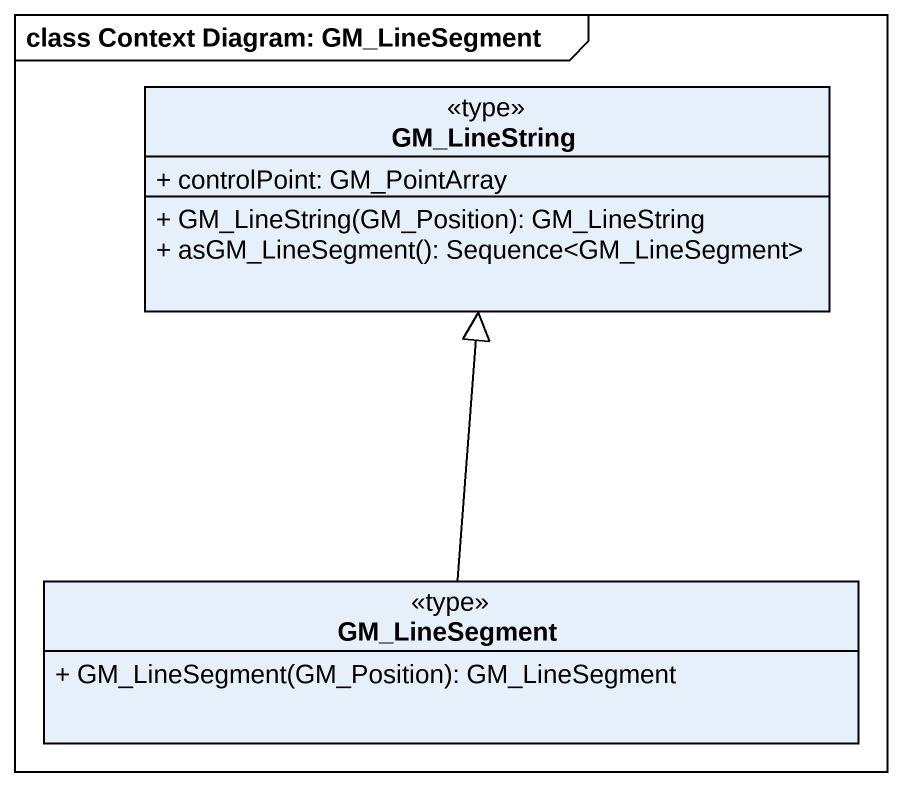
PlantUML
@startuml
mainframe class Context Diagram: GM_LineSegment
hide circle
hide empty members
skinparam classAttributeIconSize 0
class GM_LineString <<type>> {
  + controlPoint: GM_PointArray
  + GM_LineString(GM_Position): GM_LineString
  + asGM_LineSegment(): Sequence<GM_LineSegment>
}
class GM_LineSegment <<type>> {
  + GM_LineSegment(GM_Position): GM_LineSegment
}
GM_LineSegment -up-|> GM_LineString
@enduml
